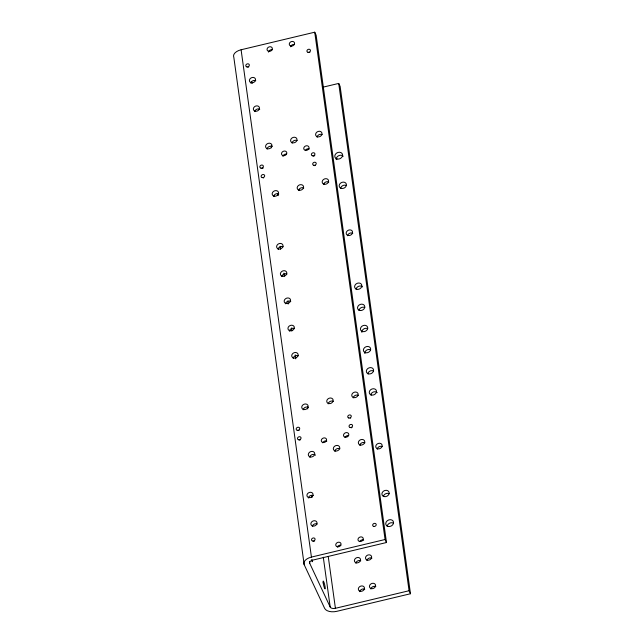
<?xml version="1.0" encoding="UTF-8"?>
<svg xmlns="http://www.w3.org/2000/svg" width="644" height="644" viewBox="0 0 644 644"><rect width="100%" height="100%" fill="white"/><g stroke="black" fill="none" stroke-linecap="round" stroke-linejoin="round"><path stroke-width="0.97" d="M241.089 49.765L314.731 32.2L316.14 35.211L386.481 542.522L312.839 560.095A4.331 2.423 -7.9 0 0 309.732 563.347L330.195 607.034A4.331 2.423 -7.9 0 0 335.419 608.298L409.069 590.733L410.478 593.744L336.836 611.317A10.103 5.643 -7.9 0 1 324.64 608.363L304.177 564.675L233.828 57.364A10.103 5.643 -7.9 0 1 241.089 49.765L311.43 557.084A10.103 5.643 -7.9 0 0 304.177 564.675M323.216 87.117L338.72 83.422L340.137 86.433L410.478 593.744M311.43 557.084L385.072 539.511L386.481 542.522M251.329 81.522L252.182 83.342M338.72 83.422L409.069 590.733M314.731 32.2L385.072 539.511M271.301 145.842L271.575 147.83M277.934 193.683L278.208 195.671M307.51 406.968L307.784 408.964M328.239 556.472L335.419 608.298M280.172 246.233L280.583 249.228M283.899 273.145L284.318 276.139M287.771 301.054L288.182 304.04M291.499 327.965L291.917 330.952M295.234 354.876L295.781 358.861M323.288 557.205L330.195 607.034M309.458 561.351L309.732 563.347M278.039 249.292A3.317 2.713 -25.1 0 1 283.215 246.797M281.822 276.558A3.317 2.713 -25.1 0 1 286.999 274.054M285.598 303.815A3.317 2.713 -25.1 0 1 290.782 301.32M289.381 331.08A3.317 2.713 -25.1 0 1 294.558 328.577M293.165 358.338A3.317 2.713 -25.1 0 1 298.341 355.842M290.71 46.803A2.745 2.238 -25.1 0 1 294.389 44.508M268.476 52.108A2.745 2.238 -25.1 0 1 272.162 49.813M359.602 541.652A2.745 2.238 -25.1 0 1 363.691 540.195M337.367 546.957A2.745 2.238 -25.1 0 1 340.861 545.275M309.45 52.454A1.835 1.497 -25.1 0 1 309.893 52.293M247.908 67.29A1.835 1.497 -25.1 0 1 248.761 66.879M313.741 541.346A1.835 1.497 -25.1 0 1 314.61 540.976M308.363 498.013A3.172 2.592 -25.1 0 1 313.314 495.622M312.308 526.462A3.172 2.592 -25.1 0 1 317.259 524.071M250.838 83.157A3.172 2.592 -25.1 0 1 255.789 80.766M254.783 111.605A3.172 2.592 -25.1 0 1 259.733 109.214M309.748 457.24A3.317 2.713 -25.1 0 1 312.139 454.608A3.317 2.713 -25.1 0 1 315.512 455.187M334.759 451.275A3.317 2.713 -25.1 0 1 339.935 448.779M359.771 445.31A3.317 2.713 -25.1 0 1 364.947 442.814M267.01 149.062A3.317 2.713 -25.1 0 1 272.195 146.566M317.033 137.132A3.317 2.713 -25.1 0 1 322.209 134.636M292.022 143.097A3.317 2.713 -25.1 0 1 297.206 140.601M350.247 418.157A1.835 1.497 -25.1 0 1 350.698 417.996M351.157 427.89A1.835 1.497 -25.1 0 1 352.018 427.479M299.613 440.19A1.835 1.497 -25.1 0 1 300.466 439.772M298.703 430.45A1.835 1.497 -25.1 0 1 299.146 430.289M263.251 177.994A1.835 1.497 -25.1 0 1 263.662 177.744M261.939 168.511A1.835 1.497 -25.1 0 1 263.259 168.044M313.491 156.218A1.835 1.497 -25.1 0 1 314.811 155.743M314.803 165.701A1.835 1.497 -25.1 0 1 315.214 165.444M322.821 442.847A2.745 2.238 -25.1 0 1 326.806 441.1M345.136 437.348A2.745 2.238 -25.1 0 1 348.629 435.658M305.32 150.591A2.745 2.238 -25.1 0 1 309.37 148.997M282.941 156.412A2.745 2.238 -25.1 0 1 286.62 154.117M323.61 184.546A3.317 2.713 -25.1 0 1 328.786 182.043M298.599 190.511A3.317 2.713 -25.1 0 1 303.775 188.008M273.587 196.476A3.317 2.713 -25.1 0 1 278.763 193.981M303.171 409.834A3.317 2.713 -25.1 0 1 308.347 407.33M328.182 403.869A3.317 2.713 -25.1 0 1 333.359 401.365M353.194 397.895A3.317 2.713 -25.1 0 1 358.37 395.4M312.437 559.95A4.041 0.572 76.6 0 1 311.358 559.66M311.696 497.45A3.317 0.467 76.6 0 1 312.356 496.999M370.703 394.981A3.751 3.067 -25.1 0 1 373.407 392.003A3.751 3.067 -25.1 0 1 377.215 392.655M367.764 373.834A3.751 3.067 -25.1 0 1 373.617 371.008M364.826 353.516A3.751 3.067 -25.1 0 1 366.661 350.135A3.751 3.067 -25.1 0 1 370.686 349.861M361.888 332.368A3.751 3.067 -25.1 0 1 363.723 328.987A3.751 3.067 -25.1 0 1 367.756 328.714M358.974 310.392A3.751 3.067 -25.1 0 1 364.826 307.574M356.035 289.245A3.751 3.067 -25.1 0 1 358.74 286.274A3.751 3.067 -25.1 0 1 362.556 286.926M336.216 159.615A4.041 3.3 -25.1 0 1 338.655 155.719A4.041 3.3 -25.1 0 1 343.244 156.226M340.612 188.354A3.751 3.067 -25.1 0 1 346.464 185.528M347.599 235.76A3.317 2.713 -25.1 0 1 352.783 233.265M377.183 449.118A3.317 2.713 -25.1 0 1 382.367 446.622M387.181 526.172A4.041 3.3 -25.1 0 1 393.484 523.129M383.349 496.532A3.751 3.067 -25.1 0 1 389.201 493.715M370.888 589.027A3.172 2.592 -25.1 0 1 375.838 586.636M366.943 560.578A3.172 2.592 -25.1 0 1 371.894 558.187M355.826 563.226A3.172 2.592 -25.1 0 1 360.777 560.835M359.771 591.675A3.172 2.592 -25.1 0 1 364.721 589.284M371.451 395.03A3.751 3.067 -25.1 0 0 376.499 391.069A3.751 3.067 -25.1 0 0 370.711 389.692A3.751 3.067 -25.1 0 0 371.451 395.03M368.521 373.882A3.751 3.067 -25.1 0 0 373.568 369.922A3.751 3.067 -25.1 0 0 367.78 368.545A3.751 3.067 -25.1 0 0 368.521 373.882M365.591 352.735A3.751 3.067 -25.1 0 0 370.638 348.774A3.751 3.067 -25.1 0 0 364.85 347.398A3.751 3.067 -25.1 0 0 365.591 352.735M362.653 331.596A3.751 3.067 -25.1 0 0 367.708 327.627A3.751 3.067 -25.1 0 0 361.912 326.25A3.751 3.067 -25.1 0 0 362.653 331.596M359.722 310.448A3.751 3.067 -25.1 0 0 364.77 306.488A3.751 3.067 -25.1 0 0 358.982 305.111A3.751 3.067 -25.1 0 0 359.722 310.448M356.792 289.301A3.751 3.067 -25.1 0 0 361.839 285.34A3.751 3.067 -25.1 0 0 356.052 283.964A3.751 3.067 -25.1 0 0 356.792 289.301M371.306 588.6A3.172 2.592 -25.1 0 0 375.581 585.251A3.172 2.592 -25.1 0 0 370.678 584.084A3.172 2.592 -25.1 0 0 371.306 588.6M360.189 591.256A3.172 2.592 -25.1 0 0 364.464 587.9A3.172 2.592 -25.1 0 0 359.561 586.74A3.172 2.592 -25.1 0 0 360.189 591.256M356.245 562.808A3.172 2.592 -25.1 0 0 360.519 559.459A3.172 2.592 -25.1 0 0 355.617 558.292A3.172 2.592 -25.1 0 0 356.245 562.808M367.362 560.159A3.172 2.592 -25.1 0 0 371.636 556.802A3.172 2.592 -25.1 0 0 366.734 555.643A3.172 2.592 -25.1 0 0 367.362 560.159M388.099 526.454A4.041 3.3 -25.1 0 0 393.532 522.187A4.041 3.3 -25.1 0 0 387.302 520.706A4.041 3.3 -25.1 0 0 388.099 526.454M384.098 496.588A3.751 3.067 -25.1 0 0 389.145 492.628A3.751 3.067 -25.1 0 0 383.357 491.251A3.751 3.067 -25.1 0 0 384.098 496.588M377.69 448.82A3.317 2.713 -25.1 0 0 382.158 445.31A3.317 2.713 -25.1 0 0 377.038 444.094A3.317 2.713 -25.1 0 0 377.69 448.82M348.106 235.463A3.317 2.713 -25.1 0 0 352.574 231.953A3.317 2.713 -25.1 0 0 347.454 230.737A3.317 2.713 -25.1 0 0 348.106 235.463M341.368 188.402A3.751 3.067 -25.1 0 0 346.416 184.442A3.751 3.067 -25.1 0 0 340.628 183.065A3.751 3.067 -25.1 0 0 341.368 188.402M337.15 159.012A4.041 3.3 -25.1 0 0 342.584 154.745A4.041 3.3 -25.1 0 0 336.353 153.264A4.041 3.3 -25.1 0 0 337.15 159.012M323.167 582.852A4.041 0.572 76.6 0 0 325.043 588.89A4.041 0.572 76.6 0 0 324.246 583.142A4.041 0.572 76.6 0 0 323.167 582.852M278.546 248.987A3.317 2.713 -25.1 0 0 283.014 245.485A3.317 2.713 -25.1 0 0 277.886 244.269A3.317 2.713 -25.1 0 0 278.546 248.987M282.322 276.252A3.317 2.713 -25.1 0 0 286.789 272.75A3.317 2.713 -25.1 0 0 281.669 271.535A3.317 2.713 -25.1 0 0 282.322 276.252M286.105 303.517A3.317 2.713 -25.1 0 0 290.573 300.007A3.317 2.713 -25.1 0 0 285.453 298.792A3.317 2.713 -25.1 0 0 286.105 303.517M289.881 330.774A3.317 2.713 -25.1 0 0 294.348 327.273A3.317 2.713 -25.1 0 0 289.228 326.057A3.317 2.713 -25.1 0 0 289.881 330.774M293.664 358.04A3.317 2.713 -25.1 0 0 298.132 354.538A3.317 2.713 -25.1 0 0 293.012 353.315A3.317 2.713 -25.1 0 0 293.664 358.04M359.577 541.483A2.745 2.238 -25.1 0 0 363.272 538.593A2.745 2.238 -25.1 0 0 359.038 537.587A2.745 2.238 -25.1 0 0 359.577 541.483M337.351 546.788A2.745 2.238 -25.1 0 0 341.038 543.898A2.745 2.238 -25.1 0 0 336.804 542.892A2.745 2.238 -25.1 0 0 337.351 546.788M290.879 46.03A2.745 2.238 -25.1 0 0 294.574 43.132A2.745 2.238 -25.1 0 0 290.339 42.126A2.745 2.238 -25.1 0 0 290.879 46.03M268.653 51.327A2.745 2.238 -25.1 0 0 272.34 48.437A2.745 2.238 -25.1 0 0 268.105 47.431A2.745 2.238 -25.1 0 0 268.653 51.327M373.737 526.422A1.835 1.497 -25.1 0 0 376.201 524.49A1.835 1.497 -25.1 0 0 373.375 523.814A1.835 1.497 -25.1 0 0 373.737 526.422M312.936 541.057A1.835 1.497 -25.1 0 0 314.988 538.778A1.835 1.497 -25.1 0 0 311.978 538.642A1.835 1.497 -25.1 0 0 312.936 541.057M246.853 66.879A1.835 1.497 -25.1 0 0 249.325 64.947A1.835 1.497 -25.1 0 0 246.491 64.271A1.835 1.497 -25.1 0 0 246.853 66.879M307.993 52.301A1.835 1.497 -25.1 0 0 310.456 50.361A1.835 1.497 -25.1 0 0 307.631 49.693A1.835 1.497 -25.1 0 0 307.993 52.301M251.257 82.738A3.172 2.592 -25.1 0 0 255.531 79.381A3.172 2.592 -25.1 0 0 250.629 78.222A3.172 2.592 -25.1 0 0 251.257 82.738M255.201 111.187A3.172 2.592 -25.1 0 0 259.476 107.83A3.172 2.592 -25.1 0 0 254.573 106.671A3.172 2.592 -25.1 0 0 255.201 111.187M308.782 497.595A3.172 2.592 -25.1 0 0 313.048 494.246A3.172 2.592 -25.1 0 0 308.154 493.079A3.172 2.592 -25.1 0 0 308.782 497.595M312.726 526.043A3.172 2.592 -25.1 0 0 316.993 522.687A3.172 2.592 -25.1 0 0 312.099 521.527A3.172 2.592 -25.1 0 0 312.726 526.043M317.54 136.826A3.317 2.713 -25.1 0 0 322.008 133.324A3.317 2.713 -25.1 0 0 316.88 132.109A3.317 2.713 -25.1 0 0 317.54 136.826M267.518 148.764A3.317 2.713 -25.1 0 0 271.985 145.254A3.317 2.713 -25.1 0 0 266.866 144.039A3.317 2.713 -25.1 0 0 267.518 148.764M292.529 142.799A3.317 2.713 -25.1 0 0 296.997 139.289A3.317 2.713 -25.1 0 0 291.877 138.074A3.317 2.713 -25.1 0 0 292.529 142.799M335.258 450.977A3.317 2.713 -25.1 0 0 339.726 447.467A3.317 2.713 -25.1 0 0 334.606 446.252A3.317 2.713 -25.1 0 0 335.258 450.977M310.247 456.942A3.317 2.713 -25.1 0 0 314.715 453.44A3.317 2.713 -25.1 0 0 309.595 452.217A3.317 2.713 -25.1 0 0 310.247 456.942M360.27 445.012A3.317 2.713 -25.1 0 0 364.737 441.502A3.317 2.713 -25.1 0 0 359.618 440.287A3.317 2.713 -25.1 0 0 360.27 445.012M312.437 155.808A1.835 1.497 -25.1 0 0 314.908 153.876A1.835 1.497 -25.1 0 0 312.082 153.2A1.835 1.497 -25.1 0 0 312.437 155.808M313.757 165.291A1.835 1.497 -25.1 0 0 316.22 163.359A1.835 1.497 -25.1 0 0 313.395 162.682A1.835 1.497 -25.1 0 0 313.757 165.291M262.205 177.591A1.835 1.497 -25.1 0 0 264.668 175.651A1.835 1.497 -25.1 0 0 261.842 174.983A1.835 1.497 -25.1 0 0 262.205 177.591M260.892 168.108A1.835 1.497 -25.1 0 0 263.356 166.176A1.835 1.497 -25.1 0 0 260.53 165.5A1.835 1.497 -25.1 0 0 260.892 168.108M348.798 417.996A1.835 1.497 -25.1 0 0 351.262 416.064A1.835 1.497 -25.1 0 0 348.436 415.396A1.835 1.497 -25.1 0 0 348.798 417.996M350.111 427.479A1.835 1.497 -25.1 0 0 352.574 425.547A1.835 1.497 -25.1 0 0 349.748 424.879A1.835 1.497 -25.1 0 0 350.111 427.479M298.558 439.78A1.835 1.497 -25.1 0 0 301.03 437.848A1.835 1.497 -25.1 0 0 298.196 437.171A1.835 1.497 -25.1 0 0 298.558 439.78M297.246 430.297A1.835 1.497 -25.1 0 0 299.71 428.365A1.835 1.497 -25.1 0 0 296.884 427.688A1.835 1.497 -25.1 0 0 297.246 430.297M305.441 150.358A2.745 2.238 -25.1 0 0 309.015 147.355A2.745 2.238 -25.1 0 0 304.725 146.502A2.745 2.238 -25.1 0 0 305.441 150.358M283.11 155.639A2.745 2.238 -25.1 0 0 286.805 152.741A2.745 2.238 -25.1 0 0 282.571 151.734A2.745 2.238 -25.1 0 0 283.11 155.639M345.12 437.179A2.745 2.238 -25.1 0 0 348.807 434.281A2.745 2.238 -25.1 0 0 344.58 433.275A2.745 2.238 -25.1 0 0 345.12 437.179M323.095 442.525A2.745 2.238 -25.1 0 0 326.54 439.393A2.745 2.238 -25.1 0 0 322.169 438.733A2.745 2.238 -25.1 0 0 323.095 442.525M324.109 184.24A3.317 2.713 -25.1 0 0 328.577 180.739A3.317 2.713 -25.1 0 0 323.457 179.515A3.317 2.713 -25.1 0 0 324.109 184.24M299.106 190.205A3.317 2.713 -25.1 0 0 303.566 186.704A3.317 2.713 -25.1 0 0 298.446 185.488A3.317 2.713 -25.1 0 0 299.106 190.205M274.094 196.17A3.317 2.713 -25.1 0 0 278.554 192.669A3.317 2.713 -25.1 0 0 273.434 191.453A3.317 2.713 -25.1 0 0 274.094 196.17M303.678 409.528A3.317 2.713 -25.1 0 0 308.138 406.026A3.317 2.713 -25.1 0 0 303.018 404.81A3.317 2.713 -25.1 0 0 303.678 409.528M328.682 403.563A3.317 2.713 -25.1 0 0 333.149 400.061A3.317 2.713 -25.1 0 0 328.029 398.837A3.317 2.713 -25.1 0 0 328.682 403.563M353.693 397.598A3.317 2.713 -25.1 0 0 358.161 394.096A3.317 2.713 -25.1 0 0 353.041 392.872A3.317 2.713 -25.1 0 0 353.693 397.598"/></g></svg>
